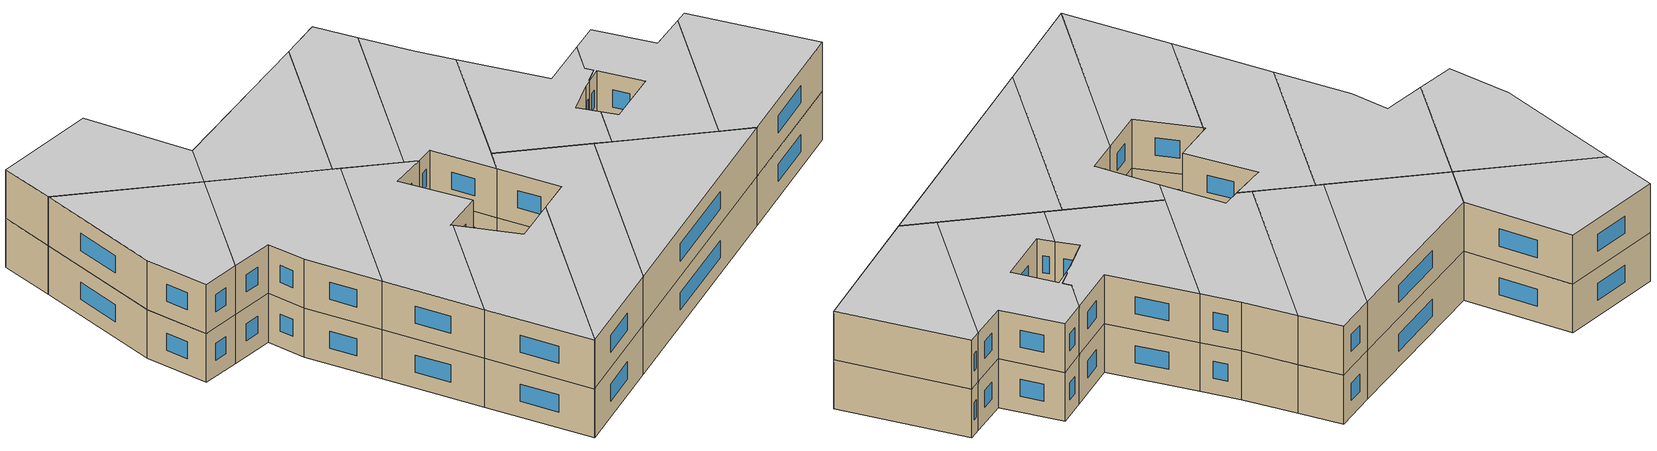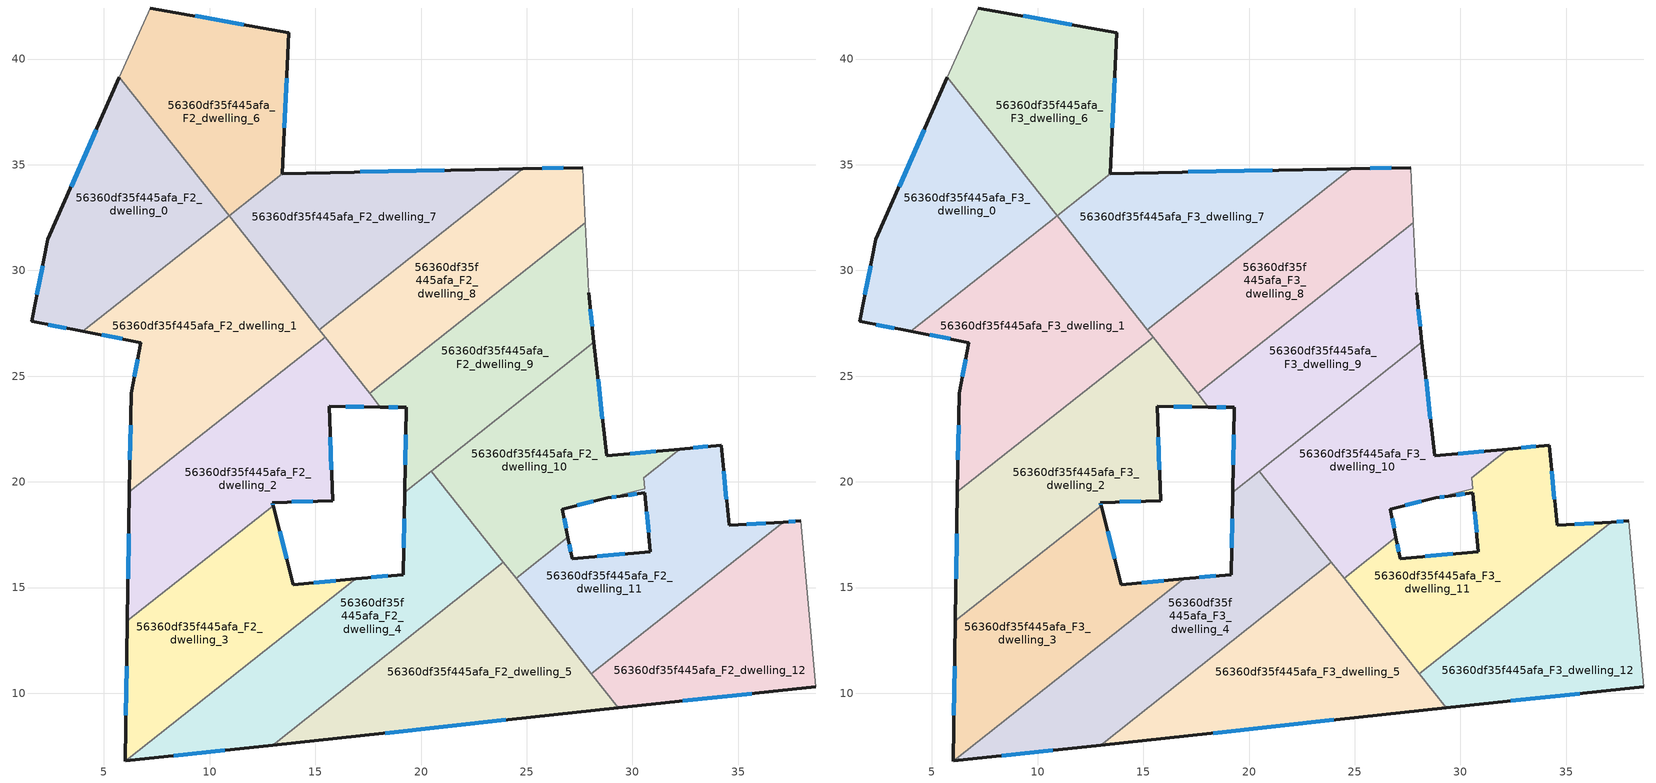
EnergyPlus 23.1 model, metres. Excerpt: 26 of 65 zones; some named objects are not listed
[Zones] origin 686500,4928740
56360df35f445afa_F2_dwelling_0
 floor to 56360df35f445afa_F1_dwelling_0 (EU_floor_Construction): 5.74,39.14 10.92,32.59 4,27.12 1.58,27.59 2.34,31.47 z6
 wall outside (EU_wall_Construction): 5.74,39.14 2.34,31.47 1.58,27.59 4,27.12 z6:9
 wall to 56360df35f445afa_F2_dwelling_6 (EU_wall_Construction): 10.92,32.59 5.74,39.14 z6:9
 wall to 56360df35f445afa_F2_dwelling_1 (EU_wall_Construction): 4,27.12 10.92,32.59 z6:9
 window (EU_Window_Construction): 2.37,27.44 3.22,27.28 / 2.1,30.21 1.83,28.86 / 4.63,36.65 3.45,33.97 z6.98:8.02
56360df35f445afa_F2_dwelling_1
 floor to 56360df35f445afa_F1_dwelling_1 (EU_floor_Construction): 10.92,32.59 15.46,26.85 6.21,19.53 6.28,24.2 6.75,26.58 4,27.12 z6
 wall outside (EU_wall_Construction): 4,27.12 6.75,26.58 6.28,24.2 6.21,19.53 z6:9
 wall to 56360df35f445afa_F2_dwelling_2 (EU_wall_Construction): 6.21,19.53 15.46,26.85 z6:9
 wall to 56360df35f445afa_F2_dwelling_7 (EU_wall_Construction): 15.19,27.2 10.92,32.59 z6:9
 wall to 56360df35f445afa_F2_dwelling_8 (EU_wall_Construction): 15.46,26.85 15.19,27.2 z6:9
 window (EU_Window_Construction): 6.26,22.68 6.23,21.05 / 6.6,25.81 6.44,24.97 / 4.9,26.95 5.86,26.76 z6.98:8.02
56360df35f445afa_F2_dwelling_10
 floor to 56360df35f445afa_F1_dwelling_10 (EU_floor_Construction): 28.18,26.59 28.77,21.23 32.23,21.55 30.53,20.2 30.58,19.67 29.53,19.41 29.42,19.32 28.84,19.24 26.68,18.71 26.95,17.37 24.5,15.43 20.48,20.5 z6
 wall outside (EU_wall_Construction): 26.95,17.37 26.68,18.71 28.84,19.24 29.42,19.32 / 32.23,21.55 28.77,21.23 28.18,26.59 z6:9
 wall to 56360df35f445afa_F2_dwelling_11 (EU_wall_Construction): 29.42,19.32 29.53,19.41 30.58,19.67 30.53,20.2 / 24.5,15.43 26.95,17.37 / 30.53,20.21 32.23,21.55 z6:9
 wall to 56360df35f445afa_F2_dwelling_4 (EU_wall_Construction): 20.48,20.5 23.9,16.18 z6:9
 wall to 56360df35f445afa_F2_dwelling_9 (EU_wall_Construction): 28.18,26.59 20.49,20.51 z6:9
 wall to 56360df35f445afa_F2_dwelling_5 (EU_wall_Construction): 23.9,16.18 24.5,15.43 z6:9
 window (EU_Window_Construction): 29.03,19.27 29.23,19.3 / 27.39,18.89 28.14,19.07 / 26.86,17.81 26.77,18.28 / 28.58,22.98 28.37,24.85 / 31.11,21.45 29.9,21.34 z6.98:8.02
56360df35f445afa_F2_dwelling_11
 floor to 56360df35f445afa_F1_dwelling_11 (EU_floor_Construction): 34.19,21.73 34.57,17.95 37.13,18.1 28.06,10.92 24.5,15.43 26.95,17.37 27.14,16.37 30.84,16.7 30.59,19.48 29.42,19.32 29.53,19.41 30.58,19.67 30.53,20.2 32.23,21.55 z6
 wall outside (EU_wall_Construction): 29.42,19.32 30.59,19.48 30.84,16.7 27.14,16.37 26.95,17.37 / 37.13,18.1 34.57,17.95 34.19,21.73 32.23,21.55 z6:9
 wall to 56360df35f445afa_F2_dwelling_12 (EU_wall_Construction): 28.06,10.92 37.13,18.1 z6:9
 wall to 56360df35f445afa_F2_dwelling_5 (EU_wall_Construction): 24.5,15.43 28.06,10.92 z6:9
 window (EU_Window_Construction): 27.08,16.69 27.01,17.04 / 29.64,16.59 28.35,16.48 / 30.68,18.58 30.76,17.61 / 29.8,19.38 30.21,19.43 / 33.55,21.67 32.87,21.61 / 34.45,19.18 34.31,20.5 / 36.3,18.05 35.4,18 z6.98:8.02
56360df35f445afa_F2_dwelling_12
 floor to 56360df35f445afa_F1_dwelling_12 (EU_floor_Construction): 37.97,18.15 38.67,10.31 29.34,9.31 28.06,10.92 37.13,18.1 z6
 wall outside (EU_wall_Construction): 37.97,18.15 37.13,18.1 / 29.34,9.31 38.67,10.31 z6:9
 wall adiabatic (EU_wall_Construction): 38.67,10.31 37.97,18.15 z6:9
 wall to 56360df35f445afa_F2_dwelling_5 (EU_wall_Construction): 28.06,10.92 29.34,9.31 z6:9
 window (EU_Window_Construction): 37.69,18.13 37.4,18.12 / 32.37,9.64 35.64,9.99 z6.98:8.02
56360df35f445afa_F2_dwelling_2
 floor to 56360df35f445afa_F1_dwelling_2 (EU_floor_Construction): 15.46,26.85 18.08,23.54 15.66,23.57 15.81,19.12 12.96,19.01 13,18.87 6.11,13.42 6.21,19.53 z6
 wall outside (EU_wall_Construction): 13,18.87 12.96,19.01 15.81,19.12 15.66,23.57 18.08,23.54 / 6.21,19.53 6.11,13.42 z6:9
 wall to 56360df35f445afa_F2_dwelling_3 (EU_wall_Construction): 6.11,13.42 13,18.87 z6:9
 wall to 56360df35f445afa_F2_dwelling_8 (EU_wall_Construction): 17.57,24.18 15.46,26.85 z6:9
 wall to 56360df35f445afa_F2_dwelling_9 (EU_wall_Construction): 18.08,23.54 17.57,24.18 z6:9
 window (EU_Window_Construction): 15.77,20.56 15.71,22.12 / 13.89,19.05 14.89,19.08 / 12.99,18.92 12.98,18.97 / 6.18,17.54 6.14,15.41 / 16.45,23.56 17.3,23.55 z6.98:8.02
56360df35f445afa_F2_dwelling_3
 floor to 56360df35f445afa_F1_dwelling_3 (EU_floor_Construction): 16.92,15.41 6.04,6.8 6,6.79 6.11,13.42 13,18.87 13.95,15.13 z6
 wall outside (EU_wall_Construction): 16.92,15.41 13.95,15.13 13,18.87 / 6.11,13.42 6,6.79 z6:9
 wall to 56360df35f445afa_F2_dwelling_4 (EU_wall_Construction): 6.04,6.8 16.92,15.41 z6:9
 wall adiabatic (EU_wall_Construction): 6,6.79 6.04,6.8 z6:9
 window (EU_Window_Construction): 15.96,15.32 14.92,15.22 / 6.08,11.27 6.04,8.95 / 13.64,16.35 13.31,17.66 z6.98:8.02
56360df35f445afa_F2_dwelling_4
 floor to 56360df35f445afa_F1_dwelling_4 (EU_floor_Construction): 20.48,20.5 23.9,16.18 12.98,7.55 6.04,6.8 16.92,15.41 19.15,15.62 19.23,19.51 z6
 wall outside (EU_wall_Construction): 6.04,6.8 12.98,7.55 / 19.23,19.51 19.15,15.62 16.92,15.41 z6:9
 wall to 56360df35f445afa_F2_dwelling_9 (EU_wall_Construction): 20.48,20.5 19.23,19.51 z6:9
 wall to 56360df35f445afa_F2_dwelling_5 (EU_wall_Construction): 12.98,7.55 23.9,16.18 z6:9
 window (EU_Window_Construction): 8.3,7.04 10.72,7.3 / 18.43,15.55 17.65,15.48 / 19.2,18.24 19.18,16.88 z6.98:8.02
56360df35f445afa_F2_dwelling_5
 floor to 56360df35f445afa_F1_dwelling_5 (EU_floor_Construction): 23.9,16.18 29.34,9.31 12.98,7.55 z6
 wall outside (EU_wall_Construction): 12.98,7.55 29.34,9.31 z6:9
 window (EU_Window_Construction): 18.3,8.12 24.02,8.73 z6.98:8.02
56360df35f445afa_F2_dwelling_6
 floor to 56360df35f445afa_F1_dwelling_6 (EU_floor_Construction): 13.75,41.25 13.43,34.58 10.92,32.59 5.74,39.14 7.18,42.41 z6
 wall outside (EU_wall_Construction): 13.43,34.58 13.75,41.25 7.18,42.41 z6:9
 wall to 56360df35f445afa_F2_dwelling_7 (EU_wall_Construction): 10.92,32.59 13.43,34.58 z6:9
 wall adiabatic (EU_wall_Construction): 7.18,42.41 5.74,39.14 z6:9
 window (EU_Window_Construction): 13.54,36.75 13.65,39.08 / 11.62,41.63 9.32,42.04 z6.98:8.02
56360df35f445afa_F2_dwelling_7
 floor to 56360df35f445afa_F1_dwelling_7 (EU_floor_Construction): 24.81,34.81 15.19,27.2 10.92,32.59 13.43,34.58 z6
 wall outside (EU_wall_Construction): 24.81,34.81 13.43,34.58 z6:9
 wall to 56360df35f445afa_F2_dwelling_8 (EU_wall_Construction): 15.19,27.2 24.81,34.81 z6:9
 window (EU_Window_Construction): 21.11,34.74 17.13,34.66 z6.98:8.02
56360df35f445afa_F2_dwelling_8
 floor to 56360df35f445afa_F1_dwelling_8 (EU_floor_Construction): 27.64,34.86 27.77,32.24 17.57,24.18 15.19,27.2 24.81,34.81 z6
 wall outside (EU_wall_Construction): 27.64,34.86 24.81,34.81 z6:9
 wall adiabatic (EU_wall_Construction): 27.77,32.24 27.64,34.86 z6:9
 wall to 56360df35f445afa_F2_dwelling_9 (EU_wall_Construction): 17.57,24.18 27.77,32.24 z6:9
 window (EU_Window_Construction): 26.72,34.85 25.73,34.83 z6.98:8.02
56360df35f445afa_F2_dwelling_9
 floor to 56360df35f445afa_F1_dwelling_9 (EU_floor_Construction): 27.77,32.24 27.92,28.93 28.18,26.59 19.23,19.52 19.3,23.52 18.08,23.54 17.57,24.18 z6
 wall outside (EU_wall_Construction): 18.08,23.54 19.3,23.52 19.23,19.52 / 28.18,26.59 27.92,28.93 z6:9
 wall adiabatic (EU_wall_Construction): 27.92,28.93 27.77,32.24 z6:9
 window (EU_Window_Construction): 19.28,22.22 19.25,20.82 / 18.48,23.53 18.91,23.53 / 28.1,27.35 28.01,28.17 z6.98:8.02
56360df35f445afa_F3_dwelling_0
 floor to 56360df35f445afa_F2_dwelling_0 (EU_floor_Construction): 5.74,39.14 10.92,32.59 4,27.12 1.58,27.59 2.34,31.47 z9
 wall outside (EU_wall_Construction): 5.74,39.14 2.34,31.47 1.58,27.59 4,27.12 z9:12
 wall to 56360df35f445afa_F3_dwelling_6 (EU_wall_Construction): 10.92,32.59 5.74,39.14 z9:12
 wall to 56360df35f445afa_F3_dwelling_1 (EU_wall_Construction): 4,27.12 10.92,32.59 z9:12
 window (EU_Window_Construction): 2.37,27.44 3.22,27.28 / 2.1,30.21 1.83,28.86 / 4.63,36.65 3.45,33.97 z9.98:11.02
 ceiling to 56360df35f445afa_F4_dwelling_0 (EU_floor_Construction): 10.92,32.59 5.74,39.14 2.34,31.47 1.58,27.59 4,27.12 z12
56360df35f445afa_F3_dwelling_1
 floor to 56360df35f445afa_F2_dwelling_1 (EU_floor_Construction): 10.92,32.59 15.46,26.85 6.21,19.53 6.28,24.2 6.75,26.58 4,27.12 z9
 wall outside (EU_wall_Construction): 4,27.12 6.75,26.58 6.28,24.2 6.21,19.53 z9:12
 wall to 56360df35f445afa_F3_dwelling_2 (EU_wall_Construction): 6.21,19.53 15.46,26.85 z9:12
 wall to 56360df35f445afa_F3_dwelling_7 (EU_wall_Construction): 15.19,27.2 10.92,32.59 z9:12
 wall to 56360df35f445afa_F3_dwelling_8 (EU_wall_Construction): 15.46,26.85 15.19,27.2 z9:12
 window (EU_Window_Construction): 6.26,22.68 6.23,21.05 / 6.6,25.81 6.44,24.97 / 4.9,26.95 5.86,26.76 z9.98:11.02
 ceiling to 56360df35f445afa_F4_dwelling_1 (EU_floor_Construction): 15.46,26.85 10.92,32.59 4,27.12 6.75,26.58 6.28,24.2 6.21,19.53 z12
56360df35f445afa_F3_dwelling_10
 floor to 56360df35f445afa_F2_dwelling_10 (EU_floor_Construction): 28.18,26.59 28.77,21.23 32.23,21.55 30.53,20.2 30.58,19.67 29.53,19.41 29.42,19.32 28.84,19.24 26.68,18.71 26.95,17.37 24.5,15.43 20.48,20.5 z9
 wall outside (EU_wall_Construction): 26.95,17.37 26.68,18.71 28.84,19.24 29.42,19.32 / 32.23,21.55 28.77,21.23 28.18,26.59 z9:12
 wall to 56360df35f445afa_F3_dwelling_11 (EU_wall_Construction): 29.42,19.32 29.53,19.41 30.58,19.67 30.53,20.2 / 24.5,15.43 26.95,17.37 / 30.53,20.21 32.23,21.55 z9:12
 wall to 56360df35f445afa_F3_dwelling_4 (EU_wall_Construction): 20.48,20.5 23.9,16.18 z9:12
 wall to 56360df35f445afa_F3_dwelling_9 (EU_wall_Construction): 28.18,26.59 20.49,20.51 z9:12
 wall to 56360df35f445afa_F3_dwelling_5 (EU_wall_Construction): 23.9,16.18 24.5,15.43 z9:12
 window (EU_Window_Construction): 29.03,19.27 29.23,19.3 / 27.39,18.89 28.14,19.07 / 26.86,17.81 26.77,18.28 / 28.58,22.98 28.37,24.85 / 31.11,21.45 29.9,21.34 z9.98:11.02
 ceiling to 56360df35f445afa_F4_dwelling_10 (EU_floor_Construction): 30.58,19.67 30.53,20.2 32.23,21.55 28.77,21.23 28.18,26.59 20.48,20.5 24.5,15.43 26.95,17.37 26.68,18.71 28.84,19.24 29.42,19.32 29.53,19.41 z12
56360df35f445afa_F3_dwelling_11
 floor to 56360df35f445afa_F2_dwelling_11 (EU_floor_Construction): 34.19,21.73 34.57,17.95 37.13,18.1 28.06,10.92 24.5,15.43 26.95,17.37 27.14,16.37 30.84,16.7 30.59,19.48 29.42,19.32 29.53,19.41 30.58,19.67 30.53,20.2 32.23,21.55 z9
 wall outside (EU_wall_Construction): 29.42,19.32 30.59,19.48 30.84,16.7 27.14,16.37 26.95,17.37 / 37.13,18.1 34.57,17.95 34.19,21.73 32.23,21.55 z9:12
 wall to 56360df35f445afa_F3_dwelling_12 (EU_wall_Construction): 28.06,10.92 37.13,18.1 z9:12
 wall to 56360df35f445afa_F3_dwelling_5 (EU_wall_Construction): 24.5,15.43 28.06,10.92 z9:12
 window (EU_Window_Construction): 27.08,16.69 27.01,17.04 / 29.64,16.59 28.35,16.48 / 30.68,18.58 30.76,17.61 / 29.8,19.38 30.21,19.43 / 33.55,21.67 32.87,21.61 / 34.45,19.18 34.31,20.5 / 36.3,18.05 35.4,18 z9.98:11.02
 ceiling to 56360df35f445afa_F4_dwelling_11 (EU_floor_Construction): 37.13,18.1 34.57,17.95 34.19,21.73 32.23,21.55 30.53,20.2 30.58,19.67 29.53,19.41 29.42,19.32 30.59,19.48 30.84,16.7 27.14,16.37 26.95,17.37 24.5,15.43 28.06,10.92 z12
56360df35f445afa_F3_dwelling_12
 floor to 56360df35f445afa_F2_dwelling_12 (EU_floor_Construction): 37.97,18.15 38.67,10.31 29.34,9.31 28.06,10.92 37.13,18.1 z9
 wall outside (EU_wall_Construction): 37.97,18.15 37.13,18.1 / 29.34,9.31 38.67,10.31 z9:12
 wall adiabatic (EU_wall_Construction): 38.67,10.31 37.97,18.15 z9:12
 wall to 56360df35f445afa_F3_dwelling_5 (EU_wall_Construction): 28.06,10.92 29.34,9.31 z9:12
 window (EU_Window_Construction): 37.69,18.13 37.4,18.12 / 32.37,9.64 35.64,9.99 z9.98:11.02
 ceiling to 56360df35f445afa_F4_dwelling_12 (EU_floor_Construction): 38.67,10.31 37.97,18.15 37.13,18.1 28.06,10.92 29.34,9.31 z12
56360df35f445afa_F3_dwelling_2
 floor to 56360df35f445afa_F2_dwelling_2 (EU_floor_Construction): 15.46,26.85 18.08,23.54 15.66,23.57 15.81,19.12 12.96,19.01 13,18.87 6.11,13.42 6.21,19.53 z9
 wall outside (EU_wall_Construction): 13,18.87 12.96,19.01 15.81,19.12 15.66,23.57 18.08,23.54 / 6.21,19.53 6.11,13.42 z9:12
 wall to 56360df35f445afa_F3_dwelling_3 (EU_wall_Construction): 6.11,13.42 13,18.87 z9:12
 wall to 56360df35f445afa_F3_dwelling_8 (EU_wall_Construction): 17.57,24.18 15.46,26.85 z9:12
 wall to 56360df35f445afa_F3_dwelling_9 (EU_wall_Construction): 18.08,23.54 17.57,24.18 z9:12
 window (EU_Window_Construction): 15.77,20.56 15.71,22.12 / 13.89,19.05 14.89,19.08 / 12.99,18.92 12.98,18.97 / 6.18,17.54 6.14,15.41 / 16.45,23.56 17.3,23.55 z9.98:11.02
 ceiling to 56360df35f445afa_F4_dwelling_2 (EU_floor_Construction): 15.81,19.12 15.66,23.57 18.08,23.54 15.46,26.85 6.21,19.53 6.11,13.42 13,18.87 12.96,19.01 z12
56360df35f445afa_F3_dwelling_3
 floor to 56360df35f445afa_F2_dwelling_3 (EU_floor_Construction): 16.92,15.41 6.04,6.8 6,6.79 6.11,13.42 13,18.87 13.95,15.13 z9
 wall outside (EU_wall_Construction): 16.92,15.41 13.95,15.13 13,18.87 / 6.11,13.42 6,6.79 z9:12
 wall to 56360df35f445afa_F3_dwelling_4 (EU_wall_Construction): 6.04,6.8 16.92,15.41 z9:12
 wall adiabatic (EU_wall_Construction): 6,6.79 6.04,6.8 z9:12
 window (EU_Window_Construction): 15.96,15.32 14.92,15.22 / 6.08,11.27 6.04,8.95 / 13.64,16.35 13.31,17.66 z9.98:11.02
 ceiling to 56360df35f445afa_F4_dwelling_3 (EU_floor_Construction): 16.92,15.41 13.95,15.13 13,18.87 6.11,13.42 6,6.79 6.04,6.8 z12
56360df35f445afa_F3_dwelling_4
 floor to 56360df35f445afa_F2_dwelling_4 (EU_floor_Construction): 20.48,20.5 23.9,16.18 12.98,7.55 6.04,6.8 16.92,15.41 19.15,15.62 19.23,19.51 z9
 wall outside (EU_wall_Construction): 6.04,6.8 12.98,7.55 / 19.23,19.51 19.15,15.62 16.92,15.41 z9:12
 wall to 56360df35f445afa_F3_dwelling_9 (EU_wall_Construction): 20.48,20.5 19.23,19.51 z9:12
 wall to 56360df35f445afa_F3_dwelling_5 (EU_wall_Construction): 12.98,7.55 23.9,16.18 z9:12
 window (EU_Window_Construction): 8.3,7.04 10.72,7.3 / 18.43,15.55 17.65,15.48 / 19.2,18.24 19.18,16.88 z9.98:11.02
 ceiling to 56360df35f445afa_F4_dwelling_4 (EU_floor_Construction): 23.9,16.18 20.48,20.5 19.23,19.51 19.15,15.62 16.92,15.41 6.04,6.8 12.98,7.55 z12
56360df35f445afa_F3_dwelling_5
 floor to 56360df35f445afa_F2_dwelling_5 (EU_floor_Construction): 23.9,16.18 29.34,9.31 12.98,7.55 z9
 wall outside (EU_wall_Construction): 12.98,7.55 29.34,9.31 z9:12
 window (EU_Window_Construction): 18.3,8.12 24.02,8.73 z9.98:11.02
 ceiling to 56360df35f445afa_F4_dwelling_5 (EU_floor_Construction): 29.34,9.31 23.9,16.18 12.98,7.55 z12
56360df35f445afa_F3_dwelling_6
 floor to 56360df35f445afa_F2_dwelling_6 (EU_floor_Construction): 13.75,41.25 13.43,34.58 10.92,32.59 5.74,39.14 7.18,42.41 z9
 wall outside (EU_wall_Construction): 13.43,34.58 13.75,41.25 7.18,42.41 z9:12
 wall to 56360df35f445afa_F3_dwelling_7 (EU_wall_Construction): 10.92,32.59 13.43,34.58 z9:12
 wall adiabatic (EU_wall_Construction): 7.18,42.41 5.74,39.14 z9:12
 window (EU_Window_Construction): 13.54,36.75 13.65,39.08 / 11.62,41.63 9.32,42.04 z9.98:11.02
 ceiling to 56360df35f445afa_F4_dwelling_6 (EU_floor_Construction): 13.43,34.58 13.75,41.25 7.18,42.41 5.74,39.14 10.92,32.59 z12
56360df35f445afa_F3_dwelling_7
 floor to 56360df35f445afa_F2_dwelling_7 (EU_floor_Construction): 24.81,34.81 15.19,27.2 10.92,32.59 13.43,34.58 z9
 wall outside (EU_wall_Construction): 24.81,34.81 13.43,34.58 z9:12
 wall to 56360df35f445afa_F3_dwelling_8 (EU_wall_Construction): 15.19,27.2 24.81,34.81 z9:12
 window (EU_Window_Construction): 21.11,34.74 17.13,34.66 z9.98:11.02
 ceiling to 56360df35f445afa_F4_dwelling_7 (EU_floor_Construction): 24.81,34.81 13.43,34.58 10.92,32.59 15.19,27.2 z12
56360df35f445afa_F3_dwelling_8
 floor to 56360df35f445afa_F2_dwelling_8 (EU_floor_Construction): 27.64,34.86 27.77,32.24 17.57,24.18 15.19,27.2 24.81,34.81 z9
 wall outside (EU_wall_Construction): 27.64,34.86 24.81,34.81 z9:12
 wall adiabatic (EU_wall_Construction): 27.77,32.24 27.64,34.86 z9:12
 wall to 56360df35f445afa_F3_dwelling_9 (EU_wall_Construction): 17.57,24.18 27.77,32.24 z9:12
 window (EU_Window_Construction): 26.72,34.85 25.73,34.83 z9.98:11.02
 ceiling to 56360df35f445afa_F4_dwelling_8 (EU_floor_Construction): 27.77,32.24 27.64,34.86 24.81,34.81 15.19,27.2 17.57,24.18 z12
56360df35f445afa_F3_dwelling_9
 floor to 56360df35f445afa_F2_dwelling_9 (EU_floor_Construction): 27.77,32.24 27.92,28.93 28.18,26.59 19.23,19.52 19.3,23.52 18.08,23.54 17.57,24.18 z9
 wall outside (EU_wall_Construction): 18.08,23.54 19.3,23.52 19.23,19.52 / 28.18,26.59 27.92,28.93 z9:12
 wall adiabatic (EU_wall_Construction): 27.92,28.93 27.77,32.24 z9:12
 window (EU_Window_Construction): 19.28,22.22 19.25,20.82 / 18.48,23.53 18.91,23.53 / 28.1,27.35 28.01,28.17 z9.98:11.02
 ceiling to 56360df35f445afa_F4_dwelling_9 (EU_floor_Construction): 28.18,26.59 27.92,28.93 27.77,32.24 17.57,24.18 18.08,23.54 19.3,23.52 19.23,19.52 z12
[Building]
EU S2 Campaign: North Axis=0; Terrain=City; Solar Distribution=FullExterior
[Site:Location]
Bologna: Latitude=44.5; Longitude=11.25; Time Zone=1; Elevation=37
[SizingPeriod:WeatherFileDays]
AnnualSizingPeriod: Begin Month=1; Begin Day of Month=1; End Month=12; End Day of Month=31; Day of Week for Start Day=Monday; Use Weather File Daylight Saving Period=No; Use Weather File Rain and Snow Indicators=No
[MATERIAL]
EU_InternalMass_Material: Roughness=MediumRough; Thickness=0.1; Conductivity=1; Density=1800; Specific Heat=900; Thermal Absorptance=0.9; Solar Absorptance=0.7; Visible Absorptance=0.7
[MATERIAL:NOMASS] Roughness=MediumRough; Thermal Absorptance=0.9; Solar Absorptance=0.7; Visible Absorptance=0.7
Name | Thermal Resistance
EU_wall_NoMass | 0.905828
EU_floor_NoMass | 0.67114
[WINDOWMATERIAL:SIMPLEGLAZINGSYSTEM]
EU_Window_SimpleGlazing: UFactor=4.52486; Solar Heat Gain Coefficient=0.85; Visible Transmittance=0.85
[CONSTRUCTION]
EU_wall_Construction: EU_wall_NoMass
EU_floor_Construction: EU_floor_NoMass
EU_Window_Construction: EU_Window_SimpleGlazing
EU_InternalMass_Construction: EU_InternalMass_Material
[ZONE] Type=1; Multiplier=1; Ceiling Height=autocalculate; Floor Area=autocalculate; Part of Total Floor Area=Yes
Name | Volume
56360df35f445afa_F2_dwelling_0; 56360df35f445afa_F3_dwelling_0 | 166.291
56360df35f445afa_F2_dwelling_1; 56360df35f445afa_F3_dwelling_1 | 199.904
56360df35f445afa_F2_dwelling_10; 56360df35f445afa_F3_dwelling_10 | 157.807
56360df35f445afa_F2_dwelling_11; 56360df35f445afa_F3_dwelling_11 | 156.087
56360df35f445afa_F2_dwelling_12; 56360df35f445afa_F3_dwelling_12 | 156.98
56360df35f445afa_F2_dwelling_2; 56360df35f445afa_F3_dwelling_2 | 190.72
56360df35f445afa_F2_dwelling_3; 56360df35f445afa_F3_dwelling_3 | 158.329
56360df35f445afa_F2_dwelling_4; 56360df35f445afa_F3_dwelling_4 | 195.598
56360df35f445afa_F2_dwelling_5; 56360df35f445afa_F3_dwelling_5 | 183.129
56360df35f445afa_F2_dwelling_6; 56360df35f445afa_F3_dwelling_6 | 154.143
56360df35f445afa_F2_dwelling_7; 56360df35f445afa_F3_dwelling_7 | 159.779
56360df35f445afa_F2_dwelling_8; 56360df35f445afa_F3_dwelling_8 | 156.927
56360df35f445afa_F2_dwelling_9; 56360df35f445afa_F3_dwelling_9 | 161.547
[INTERNALMASS] Construction=EU_InternalMass_Construction
Name | Zone or ZoneList | Surface Area
56360df35f445afa_F2_dwelling_0_EU_InternalMass | 56360df35f445afa_F2_dwelling_0 | 55.4302
56360df35f445afa_F2_dwelling_1_EU_InternalMass | 56360df35f445afa_F2_dwelling_1 | 66.635
56360df35f445afa_F2_dwelling_2_EU_InternalMass | 56360df35f445afa_F2_dwelling_2 | 63.5735
56360df35f445afa_F2_dwelling_3_EU_InternalMass | 56360df35f445afa_F2_dwelling_3 | 52.7764
56360df35f445afa_F2_dwelling_4_EU_InternalMass | 56360df35f445afa_F2_dwelling_4 | 65.1999
56360df35f445afa_F2_dwelling_5_EU_InternalMass | 56360df35f445afa_F2_dwelling_5 | 61.0431
56360df35f445afa_F2_dwelling_6_EU_InternalMass | 56360df35f445afa_F2_dwelling_6 | 51.381
56360df35f445afa_F2_dwelling_7_EU_InternalMass | 56360df35f445afa_F2_dwelling_7 | 53.2596
56360df35f445afa_F2_dwelling_8_EU_InternalMass | 56360df35f445afa_F2_dwelling_8 | 52.3088
56360df35f445afa_F2_dwelling_9_EU_InternalMass | 56360df35f445afa_F2_dwelling_9 | 53.8761
56360df35f445afa_F2_dwelling_10_EU_InternalMass | 56360df35f445afa_F2_dwelling_10 | 52.6016
56360df35f445afa_F2_dwelling_11_EU_InternalMass | 56360df35f445afa_F2_dwelling_11 | 52.0294
56360df35f445afa_F2_dwelling_12_EU_InternalMass | 56360df35f445afa_F2_dwelling_12 | 52.3264
56360df35f445afa_F3_dwelling_0_EU_InternalMass | 56360df35f445afa_F3_dwelling_0 | 55.4302
56360df35f445afa_F3_dwelling_1_EU_InternalMass | 56360df35f445afa_F3_dwelling_1 | 66.635
56360df35f445afa_F3_dwelling_2_EU_InternalMass | 56360df35f445afa_F3_dwelling_2 | 63.5735
56360df35f445afa_F3_dwelling_3_EU_InternalMass | 56360df35f445afa_F3_dwelling_3 | 52.7764
56360df35f445afa_F3_dwelling_4_EU_InternalMass | 56360df35f445afa_F3_dwelling_4 | 65.1999
56360df35f445afa_F3_dwelling_5_EU_InternalMass | 56360df35f445afa_F3_dwelling_5 | 61.0431
56360df35f445afa_F3_dwelling_6_EU_InternalMass | 56360df35f445afa_F3_dwelling_6 | 51.381
56360df35f445afa_F3_dwelling_7_EU_InternalMass | 56360df35f445afa_F3_dwelling_7 | 53.2596
56360df35f445afa_F3_dwelling_8_EU_InternalMass | 56360df35f445afa_F3_dwelling_8 | 52.3088
56360df35f445afa_F3_dwelling_9_EU_InternalMass | 56360df35f445afa_F3_dwelling_9 | 53.8761
56360df35f445afa_F3_dwelling_10_EU_InternalMass | 56360df35f445afa_F3_dwelling_10 | 52.6016
56360df35f445afa_F3_dwelling_11_EU_InternalMass | 56360df35f445afa_F3_dwelling_11 | 52.0294
56360df35f445afa_F3_dwelling_12_EU_InternalMass | 56360df35f445afa_F3_dwelling_12 | 52.3264
[OTHEREQUIPMENT] Fuel Type=Electricity; Design Level Calculation Method=Watts/Area; Power per Zone Floor Area=1; Fraction Latent=0; Fraction Radiant=0; Fraction Lost=0; Carbon Dioxide Generation Rate=0; EndUse Subcategory=EU_Step8_InternalGains
Name | Zone or ZoneList or Space or SpaceList | Schedule
EU_Step8_InternalGain_56360df35f445afa_F2_dwelling_0_f000 | 56360df35f445afa_F2_dwelling_0 | EU_Step8_GainSchedule_56360df35f445afa_F2_dwelling_0_f000
EU_Step8_InternalGain_56360df35f445afa_F2_dwelling_1_f000 | 56360df35f445afa_F2_dwelling_1 | EU_Step8_GainSchedule_56360df35f445afa_F2_dwelling_1_f000
EU_Step8_InternalGain_56360df35f445afa_F2_dwelling_2_f000 | 56360df35f445afa_F2_dwelling_2 | EU_Step8_GainSchedule_56360df35f445afa_F2_dwelling_2_f000
EU_Step8_InternalGain_56360df35f445afa_F2_dwelling_3_f000 | 56360df35f445afa_F2_dwelling_3 | EU_Step8_GainSchedule_56360df35f445afa_F2_dwelling_3_f000
EU_Step8_InternalGain_56360df35f445afa_F2_dwelling_4_f000 | 56360df35f445afa_F2_dwelling_4 | EU_Step8_GainSchedule_56360df35f445afa_F2_dwelling_4_f000
EU_Step8_InternalGain_56360df35f445afa_F2_dwelling_5_f000 | 56360df35f445afa_F2_dwelling_5 | EU_Step8_GainSchedule_56360df35f445afa_F2_dwelling_5_f000
EU_Step8_InternalGain_56360df35f445afa_F2_dwelling_6_f000 | 56360df35f445afa_F2_dwelling_6 | EU_Step8_GainSchedule_56360df35f445afa_F2_dwelling_6_f000
EU_Step8_InternalGain_56360df35f445afa_F2_dwelling_7_f000 | 56360df35f445afa_F2_dwelling_7 | EU_Step8_GainSchedule_56360df35f445afa_F2_dwelling_7_f000
EU_Step8_InternalGain_56360df35f445afa_F2_dwelling_8_f000 | 56360df35f445afa_F2_dwelling_8 | EU_Step8_GainSchedule_56360df35f445afa_F2_dwelling_8_f000
EU_Step8_InternalGain_56360df35f445afa_F2_dwelling_9_f000 | 56360df35f445afa_F2_dwelling_9 | EU_Step8_GainSchedule_56360df35f445afa_F2_dwelling_9_f000
EU_Step8_InternalGain_56360df35f445afa_F2_dwelling_10_f000 | 56360df35f445afa_F2_dwelling_10 | EU_Step8_GainSchedule_56360df35f445afa_F2_dwelling_10_f000
EU_Step8_InternalGain_56360df35f445afa_F2_dwelling_11_f000 | 56360df35f445afa_F2_dwelling_11 | EU_Step8_GainSchedule_56360df35f445afa_F2_dwelling_11_f000
EU_Step8_InternalGain_56360df35f445afa_F2_dwelling_12_f000 | 56360df35f445afa_F2_dwelling_12 | EU_Step8_GainSchedule_56360df35f445afa_F2_dwelling_12_f000
EU_Step8_InternalGain_56360df35f445afa_F3_dwelling_0_f000 | 56360df35f445afa_F3_dwelling_0 | EU_Step8_GainSchedule_56360df35f445afa_F3_dwelling_0_f000
EU_Step8_InternalGain_56360df35f445afa_F3_dwelling_1_f000 | 56360df35f445afa_F3_dwelling_1 | EU_Step8_GainSchedule_56360df35f445afa_F3_dwelling_1_f000
EU_Step8_InternalGain_56360df35f445afa_F3_dwelling_2_f000 | 56360df35f445afa_F3_dwelling_2 | EU_Step8_GainSchedule_56360df35f445afa_F3_dwelling_2_f000
EU_Step8_InternalGain_56360df35f445afa_F3_dwelling_3_f000 | 56360df35f445afa_F3_dwelling_3 | EU_Step8_GainSchedule_56360df35f445afa_F3_dwelling_3_f000
EU_Step8_InternalGain_56360df35f445afa_F3_dwelling_4_f000 | 56360df35f445afa_F3_dwelling_4 | EU_Step8_GainSchedule_56360df35f445afa_F3_dwelling_4_f000
EU_Step8_InternalGain_56360df35f445afa_F3_dwelling_5_f000 | 56360df35f445afa_F3_dwelling_5 | EU_Step8_GainSchedule_56360df35f445afa_F3_dwelling_5_f000
EU_Step8_InternalGain_56360df35f445afa_F3_dwelling_6_f000 | 56360df35f445afa_F3_dwelling_6 | EU_Step8_GainSchedule_56360df35f445afa_F3_dwelling_6_f000
EU_Step8_InternalGain_56360df35f445afa_F3_dwelling_7_f000 | 56360df35f445afa_F3_dwelling_7 | EU_Step8_GainSchedule_56360df35f445afa_F3_dwelling_7_f000
EU_Step8_InternalGain_56360df35f445afa_F3_dwelling_8_f000 | 56360df35f445afa_F3_dwelling_8 | EU_Step8_GainSchedule_56360df35f445afa_F3_dwelling_8_f000
EU_Step8_InternalGain_56360df35f445afa_F3_dwelling_9_f000 | 56360df35f445afa_F3_dwelling_9 | EU_Step8_GainSchedule_56360df35f445afa_F3_dwelling_9_f000
EU_Step8_InternalGain_56360df35f445afa_F3_dwelling_10_f000 | 56360df35f445afa_F3_dwelling_10 | EU_Step8_GainSchedule_56360df35f445afa_F3_dwelling_10_f000
EU_Step8_InternalGain_56360df35f445afa_F3_dwelling_11_f000 | 56360df35f445afa_F3_dwelling_11 | EU_Step8_GainSchedule_56360df35f445afa_F3_dwelling_11_f000
EU_Step8_InternalGain_56360df35f445afa_F3_dwelling_12_f000 | 56360df35f445afa_F3_dwelling_12 | EU_Step8_GainSchedule_56360df35f445afa_F3_dwelling_12_f000
[ZONEVENTILATION:DESIGNFLOWRATE] Schedule=EU_AlwaysOn; Design Flow Rate Calculation Method=AirChanges/Hour; Air Changes per Hour=0.73129; Ventilation Type=Natural; Fan Pressure Rise=0; Fan Total Efficiency=1; Constant Term Coefficient=1; Temperature Term Coefficient=0; Velocity Term Coefficient=0; Velocity Squared Term Coefficient=0; Minimum Indoor Temperature=-100; Maximum Indoor Temperature=100; Delta Temperature=-100; Minimum Outdoor Temperature=-100; Maximum Outdoor Temperature=100; Maximum Wind Speed=40
Name | Zone or ZoneList or Space or SpaceList
EU_ConstantAir_56360df35f445afa_F2_dwelling_0 | 56360df35f445afa_F2_dwelling_0
EU_ConstantAir_56360df35f445afa_F2_dwelling_1 | 56360df35f445afa_F2_dwelling_1
EU_ConstantAir_56360df35f445afa_F2_dwelling_2 | 56360df35f445afa_F2_dwelling_2
EU_ConstantAir_56360df35f445afa_F2_dwelling_3 | 56360df35f445afa_F2_dwelling_3
EU_ConstantAir_56360df35f445afa_F2_dwelling_4 | 56360df35f445afa_F2_dwelling_4
EU_ConstantAir_56360df35f445afa_F2_dwelling_5 | 56360df35f445afa_F2_dwelling_5
EU_ConstantAir_56360df35f445afa_F2_dwelling_6 | 56360df35f445afa_F2_dwelling_6
EU_ConstantAir_56360df35f445afa_F2_dwelling_7 | 56360df35f445afa_F2_dwelling_7
EU_ConstantAir_56360df35f445afa_F2_dwelling_8 | 56360df35f445afa_F2_dwelling_8
EU_ConstantAir_56360df35f445afa_F2_dwelling_9 | 56360df35f445afa_F2_dwelling_9
EU_ConstantAir_56360df35f445afa_F2_dwelling_10 | 56360df35f445afa_F2_dwelling_10
EU_ConstantAir_56360df35f445afa_F2_dwelling_11 | 56360df35f445afa_F2_dwelling_11
EU_ConstantAir_56360df35f445afa_F2_dwelling_12 | 56360df35f445afa_F2_dwelling_12
EU_ConstantAir_56360df35f445afa_F3_dwelling_0 | 56360df35f445afa_F3_dwelling_0
EU_ConstantAir_56360df35f445afa_F3_dwelling_1 | 56360df35f445afa_F3_dwelling_1
EU_ConstantAir_56360df35f445afa_F3_dwelling_2 | 56360df35f445afa_F3_dwelling_2
EU_ConstantAir_56360df35f445afa_F3_dwelling_3 | 56360df35f445afa_F3_dwelling_3
EU_ConstantAir_56360df35f445afa_F3_dwelling_4 | 56360df35f445afa_F3_dwelling_4
EU_ConstantAir_56360df35f445afa_F3_dwelling_5 | 56360df35f445afa_F3_dwelling_5
EU_ConstantAir_56360df35f445afa_F3_dwelling_6 | 56360df35f445afa_F3_dwelling_6
EU_ConstantAir_56360df35f445afa_F3_dwelling_7 | 56360df35f445afa_F3_dwelling_7
EU_ConstantAir_56360df35f445afa_F3_dwelling_8 | 56360df35f445afa_F3_dwelling_8
EU_ConstantAir_56360df35f445afa_F3_dwelling_9 | 56360df35f445afa_F3_dwelling_9
EU_ConstantAir_56360df35f445afa_F3_dwelling_10 | 56360df35f445afa_F3_dwelling_10
EU_ConstantAir_56360df35f445afa_F3_dwelling_11 | 56360df35f445afa_F3_dwelling_11
EU_ConstantAir_56360df35f445afa_F3_dwelling_12 | 56360df35f445afa_F3_dwelling_12
[HVACTEMPLATE:ZONE:IDEALLOADSAIRSYSTEM] System Availability Schedule=EU_AlwaysOn; Maximum Heating Supply Air Temperature=50; Minimum Cooling Supply Air Temperature=13; Maximum Heating Supply Air Humidity Ratio=0.0156; Minimum Cooling Supply Air Humidity Ratio=0.0077; Heating Limit=NoLimit; Cooling Limit=NoLimit; Heating Availability Schedule=EU_AlwaysOn; Cooling Availability Schedule=EU_CoolingOff; Dehumidification Control Type=ConstantSensibleHeatRatio; Cooling Sensible Heat Ratio=0.7; Dehumidification Setpoint=60; Humidification Control Type=None; Humidification Setpoint=30; Outdoor Air Method=None; Outdoor Air Flow Rate per Person=0.00944; Outdoor Air Flow Rate per Zone Floor Area=0; Outdoor Air Flow Rate per Zone=0; Demand Controlled Ventilation Type=None; Outdoor Air Economizer Type=NoEconomizer; Heat Recovery Type=None; Sensible Heat Recovery Effectiveness=0.7; Latent Heat Recovery Effectiveness=0.65
Name | Template Thermostat
56360df35f445afa_F2_dwelling_0 | EU_HeatOnly_56360df35f445afa_F2_dwelling_0
56360df35f445afa_F2_dwelling_1 | EU_HeatOnly_56360df35f445afa_F2_dwelling_1
56360df35f445afa_F2_dwelling_2 | EU_HeatOnly_56360df35f445afa_F2_dwelling_2
56360df35f445afa_F2_dwelling_3 | EU_HeatOnly_56360df35f445afa_F2_dwelling_3
56360df35f445afa_F2_dwelling_4 | EU_HeatOnly_56360df35f445afa_F2_dwelling_4
56360df35f445afa_F2_dwelling_5 | EU_HeatOnly_56360df35f445afa_F2_dwelling_5
56360df35f445afa_F2_dwelling_6 | EU_HeatOnly_56360df35f445afa_F2_dwelling_6
56360df35f445afa_F2_dwelling_7 | EU_HeatOnly_56360df35f445afa_F2_dwelling_7
56360df35f445afa_F2_dwelling_8 | EU_HeatOnly_56360df35f445afa_F2_dwelling_8
56360df35f445afa_F2_dwelling_9 | EU_HeatOnly_56360df35f445afa_F2_dwelling_9
56360df35f445afa_F2_dwelling_10 | EU_HeatOnly_56360df35f445afa_F2_dwelling_10
56360df35f445afa_F2_dwelling_11 | EU_HeatOnly_56360df35f445afa_F2_dwelling_11
56360df35f445afa_F2_dwelling_12 | EU_HeatOnly_56360df35f445afa_F2_dwelling_12
56360df35f445afa_F3_dwelling_0 | EU_HeatOnly_56360df35f445afa_F3_dwelling_0
56360df35f445afa_F3_dwelling_1 | EU_HeatOnly_56360df35f445afa_F3_dwelling_1
56360df35f445afa_F3_dwelling_2 | EU_HeatOnly_56360df35f445afa_F3_dwelling_2
56360df35f445afa_F3_dwelling_3 | EU_HeatOnly_56360df35f445afa_F3_dwelling_3
56360df35f445afa_F3_dwelling_4 | EU_HeatOnly_56360df35f445afa_F3_dwelling_4
56360df35f445afa_F3_dwelling_5 | EU_HeatOnly_56360df35f445afa_F3_dwelling_5
56360df35f445afa_F3_dwelling_6 | EU_HeatOnly_56360df35f445afa_F3_dwelling_6
56360df35f445afa_F3_dwelling_7 | EU_HeatOnly_56360df35f445afa_F3_dwelling_7
56360df35f445afa_F3_dwelling_8 | EU_HeatOnly_56360df35f445afa_F3_dwelling_8
56360df35f445afa_F3_dwelling_9 | EU_HeatOnly_56360df35f445afa_F3_dwelling_9
56360df35f445afa_F3_dwelling_10 | EU_HeatOnly_56360df35f445afa_F3_dwelling_10
56360df35f445afa_F3_dwelling_11 | EU_HeatOnly_56360df35f445afa_F3_dwelling_11
56360df35f445afa_F3_dwelling_12 | EU_HeatOnly_56360df35f445afa_F3_dwelling_12
[SIZING:ZONE] Zone Cooling Design Supply Air Temperature Input Method=SupplyAirTemperature; Zone Cooling Design Supply Air Temperature=13; Zone Heating Design Supply Air Temperature Input Method=SupplyAirTemperature; Zone Heating Design Supply Air Temperature=50; Zone Cooling Design Supply Air Humidity Ratio=0.008; Zone Heating Design Supply Air Humidity Ratio=0.008; Cooling Design Air Flow Method=DesignDay; Cooling Design Air Flow Rate=0; Cooling Minimum Air Flow per Zone Floor Area=0.000762; Cooling Minimum Air Flow=0; Cooling Minimum Air Flow Fraction=0.2; Heating Design Air Flow Method=DesignDay; Heating Design Air Flow Rate=0; Heating Maximum Air Flow per Zone Floor Area=0.002032; Heating Maximum Air Flow=0.141576; Heating Maximum Air Flow Fraction=0.3; Account for Dedicated Outdoor Air System=No; Dedicated Outdoor Air System Control Strategy=NeutralSupplyAir; Dedicated Outdoor Air Low Setpoint Temperature for Design=autosize; Dedicated Outdoor Air High Setpoint Temperature for Design=autosize; Zone Load Sizing Method=Sensible Load Only No Latent Load; Zone Latent Cooling Design Supply Air Humidity Ratio Input Method=HumidityRatioDifference; Zone Cooling Design Supply Air Humidity Ratio Difference=0.005; Zone Latent Heating Design Supply Air Humidity Ratio Input Method=HumidityRatioDifference; Zone Humidification Design Supply Air Humidity Ratio Difference=0.005
56360df35f445afa_F2_dwelling_0; 56360df35f445afa_F2_dwelling_1; 56360df35f445afa_F2_dwelling_2; 56360df35f445afa_F2_dwelling_3; 56360df35f445afa_F2_dwelling_4; 56360df35f445afa_F2_dwelling_5; 56360df35f445afa_F2_dwelling_6; 56360df35f445afa_F2_dwelling_7; 56360df35f445afa_F2_dwelling_8; 56360df35f445afa_F2_dwelling_9; 56360df35f445afa_F2_dwelling_10; 56360df35f445afa_F2_dwelling_11; 56360df35f445afa_F2_dwelling_12; 56360df35f445afa_F3_dwelling_0; 56360df35f445afa_F3_dwelling_1; 56360df35f445afa_F3_dwelling_2; 56360df35f445afa_F3_dwelling_3; 56360df35f445afa_F3_dwelling_4; 56360df35f445afa_F3_dwelling_5; 56360df35f445afa_F3_dwelling_6; 56360df35f445afa_F3_dwelling_7; 56360df35f445afa_F3_dwelling_8; 56360df35f445afa_F3_dwelling_9; 56360df35f445afa_F3_dwelling_10; 56360df35f445afa_F3_dwelling_11; 56360df35f445afa_F3_dwelling_12
[SCHEDULE:CONSTANT]
Name | Hourly Value
EU_AlwaysOn | 1
EU_CoolingOff | 0
[SCHEDULE:FILE] Column Number=1; Rows to Skip at Top=0; Number of Hours of Data=8760; Column Separator=Comma; Interpolate to Timestep=No; Minutes per Item=60; Adjust Schedule for Daylight Savings=Yes
Name | File
EU_Step8_GainSchedule_56360df35f445afa_F2_dwelling_0_f000 | ../../schedules/56360df35f445afa/56360df35f445afa_F2_dwelling_0_f000_gain.csv
EU_Step8_GainSchedule_56360df35f445afa_F2_dwelling_1_f000 | ../../schedules/56360df35f445afa/56360df35f445afa_F2_dwelling_1_f000_gain.csv
EU_Step8_GainSchedule_56360df35f445afa_F2_dwelling_2_f000 | ../../schedules/56360df35f445afa/56360df35f445afa_F2_dwelling_2_f000_gain.csv
EU_Step8_GainSchedule_56360df35f445afa_F2_dwelling_3_f000 | ../../schedules/56360df35f445afa/56360df35f445afa_F2_dwelling_3_f000_gain.csv
EU_Step8_GainSchedule_56360df35f445afa_F2_dwelling_4_f000 | ../../schedules/56360df35f445afa/56360df35f445afa_F2_dwelling_4_f000_gain.csv
EU_Step8_GainSchedule_56360df35f445afa_F2_dwelling_5_f000 | ../../schedules/56360df35f445afa/56360df35f445afa_F2_dwelling_5_f000_gain.csv
EU_Step8_GainSchedule_56360df35f445afa_F2_dwelling_6_f000 | ../../schedules/56360df35f445afa/56360df35f445afa_F2_dwelling_6_f000_gain.csv
EU_Step8_GainSchedule_56360df35f445afa_F2_dwelling_7_f000 | ../../schedules/56360df35f445afa/56360df35f445afa_F2_dwelling_7_f000_gain.csv
EU_Step8_GainSchedule_56360df35f445afa_F2_dwelling_8_f000 | ../../schedules/56360df35f445afa/56360df35f445afa_F2_dwelling_8_f000_gain.csv
EU_Step8_GainSchedule_56360df35f445afa_F2_dwelling_9_f000 | ../../schedules/56360df35f445afa/56360df35f445afa_F2_dwelling_9_f000_gain.csv
EU_Step8_GainSchedule_56360df35f445afa_F2_dwelling_10_f000 | ../../schedules/56360df35f445afa/56360df35f445afa_F2_dwelling_10_f000_gain.csv
EU_Step8_GainSchedule_56360df35f445afa_F2_dwelling_11_f000 | ../../schedules/56360df35f445afa/56360df35f445afa_F2_dwelling_11_f000_gain.csv
EU_Step8_GainSchedule_56360df35f445afa_F2_dwelling_12_f000 | ../../schedules/56360df35f445afa/56360df35f445afa_F2_dwelling_12_f000_gain.csv
EU_Step8_GainSchedule_56360df35f445afa_F3_dwelling_0_f000 | ../../schedules/56360df35f445afa/56360df35f445afa_F3_dwelling_0_f000_gain.csv
EU_Step8_GainSchedule_56360df35f445afa_F3_dwelling_1_f000 | ../../schedules/56360df35f445afa/56360df35f445afa_F3_dwelling_1_f000_gain.csv
EU_Step8_GainSchedule_56360df35f445afa_F3_dwelling_2_f000 | ../../schedules/56360df35f445afa/56360df35f445afa_F3_dwelling_2_f000_gain.csv
EU_Step8_GainSchedule_56360df35f445afa_F3_dwelling_3_f000 | ../../schedules/56360df35f445afa/56360df35f445afa_F3_dwelling_3_f000_gain.csv
EU_Step8_GainSchedule_56360df35f445afa_F3_dwelling_4_f000 | ../../schedules/56360df35f445afa/56360df35f445afa_F3_dwelling_4_f000_gain.csv
EU_Step8_GainSchedule_56360df35f445afa_F3_dwelling_5_f000 | ../../schedules/56360df35f445afa/56360df35f445afa_F3_dwelling_5_f000_gain.csv
EU_Step8_GainSchedule_56360df35f445afa_F3_dwelling_6_f000 | ../../schedules/56360df35f445afa/56360df35f445afa_F3_dwelling_6_f000_gain.csv
EU_Step8_GainSchedule_56360df35f445afa_F3_dwelling_7_f000 | ../../schedules/56360df35f445afa/56360df35f445afa_F3_dwelling_7_f000_gain.csv
EU_Step8_GainSchedule_56360df35f445afa_F3_dwelling_8_f000 | ../../schedules/56360df35f445afa/56360df35f445afa_F3_dwelling_8_f000_gain.csv
EU_Step8_GainSchedule_56360df35f445afa_F3_dwelling_9_f000 | ../../schedules/56360df35f445afa/56360df35f445afa_F3_dwelling_9_f000_gain.csv
EU_Step8_GainSchedule_56360df35f445afa_F3_dwelling_10_f000 | ../../schedules/56360df35f445afa/56360df35f445afa_F3_dwelling_10_f000_gain.csv
EU_Step8_GainSchedule_56360df35f445afa_F3_dwelling_11_f000 | ../../schedules/56360df35f445afa/56360df35f445afa_F3_dwelling_11_f000_gain.csv
EU_Step8_GainSchedule_56360df35f445afa_F3_dwelling_12_f000 | ../../schedules/56360df35f445afa/56360df35f445afa_F3_dwelling_12_f000_gain.csv
